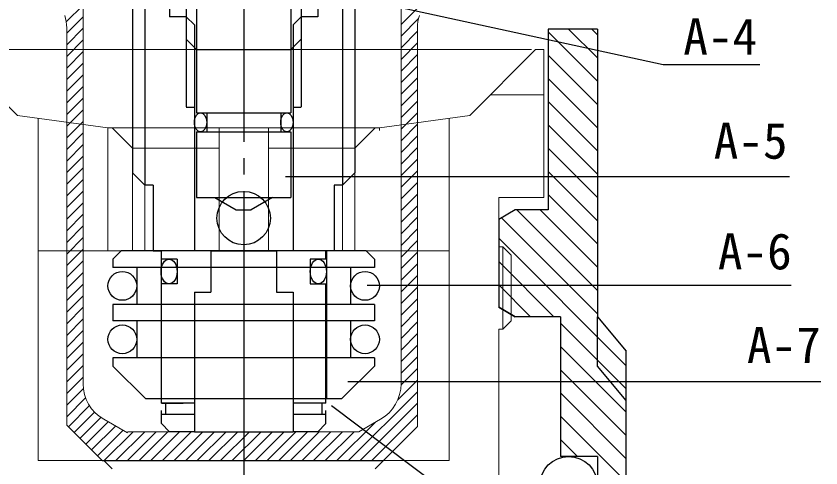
# Model space of a CAD drawing. Units: millimetres on the paper, with parts at other scales. Extents: x -140 to 140, y -97 to 99.
# Drawn here: x 11.96 to 60.89, y -42.54 to -15.06 of the extents above; entities that cross this region are included whole.
import ezdxf
from ezdxf.enums import TextEntityAlignment as Align

# ---------------------------------------------------------------- set-up
doc = ezdxf.new("R2010")
doc.units = ezdxf.units.MM
for name, pattern in [('CHAIN1', [8, 5, -1, 1, -1]), ('CHAIN2', [12, 9, -1, 1, -1]), ('DASHED1', [1.8, 1.2, -0.6])]:
    doc.linetypes.add(name, pattern=pattern)
doc.layers.add('1-0', color=2, linetype='Continuous', lineweight=18)
doc.layers.add('1-F', color=5, linetype='Continuous', lineweight=18)
for name, color, linetype in [('1-1', 3, 'Continuous'), ('1-2', 7, 'Continuous'), ('1-3', 7, 'Continuous'), ('1-4', 6, 'Continuous'), ('1-A', 7, 'CHAIN2'), ('1-C', 7, 'Continuous'), ('1-E', 5, 'Continuous')]:
    doc.layers.add(name, color=color, linetype=linetype)
doc.styles.add('ＭＳ ゴシック', font='')
doc.styles.get('ＭＳ ゴシック').set_extended_font_data('MS Gothic')

msp = doc.modelspace()

# ---------------------------------------------------------------- linework, layer by layer
at = {"layer": '1-0'}
for p, q in [((8.051, -17.099), (12.051, -21.098)), ((8.051, -17.099), (43.3, -17.099)), ((43.548, -17.099), (39.549, -21.098)), ((44.05, -17.098), (43.55, -17.098)), ((44.05, -17.098), (44.05, -26.098)), ((40.798, -19.849), (44.05, -19.849)), ((13.3, -29.348), (13.3, -21.269)), ((38.3, -29.348), (38.3, -21.269)), ((17.55, -21.848), (17.8, -21.848)), ((17.55, -21.848), (17.55, -22.016)), ((19.008, -23.057), (17.8, -21.848)), ((33.8, -21.848), (17.8, -21.848)), ((24.3, -21.848), (24.3, -29.348)), ((27.3, -21.848), (27.3, -29.348)), ((33.464, -21.848), (31.55, -21.848)), ((32.55, -23.098), (33.8, -21.848)), ((34.05, -21.848), (33.8, -21.848)), ((19.05, -23.098), (19.008, -23.057)), ((19.05, -23.098), (24.3, -23.098)), ((19.05, -23.098), (19.05, -29.348)), ((19.8, -23.098), (19.8, -29.348)), ((27.3, -23.098), (32.55, -23.098)), ((31.8, -23.098), (31.8, -29.348)), ((32.55, -23.098), (32.55, -29.348)), ((41.3, -26.098), (41.3, -29.098)), ((41.3, -26.098), (44.05, -26.098)), ((13.3, -29.348), (13.3, -42.098)), ((13.3, -29.348), (25.8, -29.348)), ((38.3, -29.348), (25.8, -29.348)), ((38.3, -29.348), (38.3, -42.074)), ((41.55, -29.098), (41.55, -34.098)), ((41.55, -34.098), (42.05, -33.598)), ((41.3, -34.098), (41.3, -44.098)), ((41.3, -34.098), (41.55, -34.098)), ((17.3, -42.098), (13.3, -42.098)), ((17.8, -42.598), (17.3, -42.098)), ((33.8, -42.598), (34.3, -42.098)), ((34.3, -42.098), (38.3, -42.098)), ((38.3, -42.074), (38.3, -42.098))]:
    msp.add_line(p, q, dxfattribs=at)
at = {"layer": '1-0', "color": 3}
msp.add_line((43.55, -17.098), (43.548, -17.099), dxfattribs=at)
at = {"layer": '1-0'}
for points in [[(12.051, -21.098), (17.55, -21.848), (17.55, -29.348)], [(39.549, -21.098), (34.05, -21.848), (34.05, -22.016)], [(41.3, -29.098), (41.55, -29.098), (42.05, -29.598), (42.05, -33.598)]]:
    msp.add_lwpolyline(points, dxfattribs=at)
at = {"layer": '1-1'}
for p, q in [((21.3, -7.673), (21.3, -15.098)), ((30.3, -7.673), (30.3, -15.098)), ((30.3, -9.598), (30.3, -15.098)), ((19.8, -9.848), (19.8, -25.348)), ((19.8, -9.848), (19.8, -25.348)), ((31.8, -9.848), (31.8, -25.348)), ((31.8, -10.348), (31.8, -25.348)), ((19.05, -11.098), (19.05, -24.598)), ((19.05, -11.098), (19.05, -24.598)), ((32.55, -11.098), (32.55, -24.598)), ((32.55, -11.098), (32.55, -24.598)), ((22.3, -15.098), (21.3, -15.098)), ((22.3, -15.098), (21.3, -15.098)), ((22.3, -15.098), (22.3, -20.579)), ((22.3, -15.098), (22.8, -15.598)), ((22.3, -15.098), (22.3, -20.579)), ((22.3, -15.098), (22.8, -15.598)), ((29.3, -15.098), (29.3, -20.579)), ((29.3, -15.098), (29.3, -20.579)), ((22.8, -15.598), (22.8, -29.348)), ((22.8, -15.598), (22.8, -29.348)), ((28.8, -15.598), (28.8, -29.348)), ((28.8, -15.598), (28.8, -29.348)), ((22.3, -20.598), (22.8, -20.598)), ((22.3, -20.598), (22.8, -20.598)), ((28.8, -20.598), (29.3, -20.598)), ((28.8, -20.598), (29.3, -20.598)), ((19.8, -25.348), (19.05, -24.598)), ((19.8, -25.348), (19.05, -24.598)), ((31.8, -25.348), (32.55, -24.598)), ((31.8, -25.348), (32.55, -24.598)), ((20.3, -25.348), (19.8, -25.348)), ((20.3, -25.348), (19.8, -25.348)), ((20.3, -25.348), (20.3, -28.892)), ((20.3, -25.348), (20.3, -29.348)), ((31.3, -25.348), (31.3, -28.892)), ((31.8, -25.348), (31.3, -25.348)), ((31.3, -25.348), (31.3, -28.892)), ((31.8, -25.348), (31.3, -25.348)), ((20.3, -28.848), (20.3, -29.348)), ((20.3, -28.848), (20.3, -29.348)), ((20.3, -28.848), (20.3, -29.348)), ((20.3, -28.848), (20.3, -29.348)), ((31.3, -28.848), (31.3, -29.348)), ((31.3, -28.848), (31.3, -29.348)), ((31.3, -28.848), (31.3, -29.348)), ((31.3, -28.848), (31.3, -29.348)), ((31.3, -28.848), (31.3, -29.348)), ((31.3, -28.848), (31.3, -29.348)), ((23.8, -29.348), (20.3, -29.348)), ((23.8, -29.348), (20.3, -29.348)), ((23.8, -29.348), (20.3, -29.348)), ((23.8, -29.348), (20.3, -29.348)), ((20.3, -29.348), (20.8, -29.348)), ((20.8, -29.848), (20.8, -29.348)), ((23.8, -29.348), (23.8, -30.848)), ((23.8, -29.348), (27.8, -29.348)), ((23.8, -29.348), (23.8, -30.848)), ((23.8, -29.348), (27.8, -29.348)), ((23.8, -29.348), (23.8, -30.848)), ((23.8, -29.348), (27.8, -29.348)), ((23.8, -29.348), (23.8, -30.848)), ((23.8, -29.348), (27.8, -29.348)), ((27.8, -29.348), (27.8, -30.848)), ((31.3, -29.348), (27.8, -29.348)), ((27.8, -29.348), (27.8, -30.848)), ((31.3, -29.348), (27.8, -29.348)), ((27.8, -29.348), (27.8, -30.848)), ((31.3, -29.348), (27.8, -29.348)), ((31.3, -29.348), (30.8, -29.348)), ((30.8, -29.848), (30.8, -29.348)), ((21.75, -29.848), (20.8, -29.848)), ((21.75, -29.848), (21.75, -31.348)), ((23.8, -30.848), (23.8, -31.848)), ((27.8, -30.848), (27.8, -31.848)), ((20.8, -38.348), (20.8, -31.348)), ((21.75, -31.348), (20.8, -31.348)), ((20.8, -38.598), (20.8, -31.348)), ((29.85, -31.348), (30.8, -31.348)), ((30.8, -38.348), (30.8, -31.348)), ((30.8, -38.598), (30.8, -31.348)), ((22.8, -31.848), (22.8, -40.348)), ((22.8, -31.848), (23.8, -31.848)), ((22.8, -31.848), (22.8, -40.348)), ((27.8, -31.848), (28.8, -31.848)), ((28.8, -31.848), (28.8, -40.348)), ((28.8, -31.848), (28.8, -40.348)), ((22.8, -38.598), (20.8, -38.598)), ((22.8, -38.598), (20.8, -38.598)), ((20.8, -38.598), (22.117, -38.598)), ((21.05, -38.598), (21.05, -39.298)), ((21.05, -38.598), (21.05, -39.298)), ((30.8, -38.598), (28.8, -38.598)), ((30.8, -38.598), (28.8, -38.598)), ((30.55, -38.598), (30.55, -39.298)), ((30.55, -38.598), (30.55, -39.298)), ((20.8, -39.848), (20.8, -39.048)), ((30.8, -39.848), (30.8, -39.048)), ((22.8, -39.298), (20.8, -39.298)), ((20.8, -39.848), (20.8, -39.298)), ((22.8, -39.298), (20.8, -39.298)), ((30.8, -39.298), (28.8, -39.298)), ((30.8, -39.298), (28.8, -39.298)), ((30.8, -39.848), (30.8, -39.298)), ((20.8, -39.848), (21.3, -40.348)), ((20.8, -39.848), (21.3, -40.348)), ((30.8, -39.848), (30.3, -40.348)), ((30.8, -39.848), (30.3, -40.348)), ((22.8, -40.348), (21.3, -40.348)), ((22.8, -40.348), (21.3, -40.348)), ((22.8, -40.348), (28.8, -40.348)), ((30.3, -40.348), (28.8, -40.348)), ((30.3, -40.348), (28.8, -40.348))]:
    msp.add_line(p, q, dxfattribs=at)
at = {"layer": '1-1', "linetype": 'CHAIN1'}
msp.add_line((25.8, -28.682), (25.8, -38.829), dxfattribs=at)
msp.add_line((25.8, -28.682), (25.8, -38.829), dxfattribs=at)
at = {"layer": '1-1', "linetype": 'DASHED1'}
for p, q in [((23.8, -29.348), (22.55, -29.348)), ((24.05, -29.348), (22.55, -29.348)), ((23.8, -29.348), (22.55, -29.348)), ((24.05, -29.348), (22.55, -29.348)), ((23.8, -29.348), (22.55, -29.348)), ((24.05, -29.348), (22.55, -29.348)), ((23.8, -29.348), (22.55, -29.348)), ((24.05, -29.348), (22.55, -29.348)), ((29.05, -29.348), (27.55, -29.348)), ((29.05, -29.348), (27.55, -29.348)), ((29.05, -29.348), (27.55, -29.348)), ((29.05, -29.348), (27.55, -29.348)), ((29.05, -29.348), (27.8, -29.348)), ((29.05, -29.348), (27.8, -29.348)), ((29.05, -29.348), (27.8, -29.348)), ((29.05, -29.348), (27.8, -29.348))]:
    msp.add_line(p, q, dxfattribs=at)
at = {"layer": '1-1'}
for points in [[(30.3, -15.098), (29.3, -15.098), (28.8, -15.598)], [(30.3, -15.098), (29.3, -15.098), (28.8, -15.598)], [(31.3, -29.348), (27.8, -29.348), (27.8, -30.848)], [(30.8, -29.848), (29.85, -29.848), (29.85, -31.348)]]:
    msp.add_lwpolyline(points, dxfattribs=at)
msp.add_circle((25.8, -27.348), 1.625, dxfattribs=at)
for centre in [(21.262, -30.598), (30.337, -30.598)]:
    msp.add_ellipse(centre, major_axis=(0, -0.75), ratio=0.65, dxfattribs=at)
at = {"layer": '1-2'}
for p, q in [((22.925, -11.598), (22.925, -16.598)), ((28.675, -11.598), (28.675, -16.598)), ((22.3, -12.223), (22.3, -16.473)), ((29.3, -12.223), (29.3, -16.473)), ((22.925, -17.098), (22.3, -16.473)), ((28.675, -17.098), (29.3, -16.473)), ((28.675, -16.598), (28.675, -20.948)), ((22.925, -17.098), (28.675, -17.098)), ((23.55, -20.948), (23.55, -22.098)), ((28.05, -20.948), (28.05, -22.098)), ((22.925, -22.098), (22.925, -26.098)), ((22.925, -26.098), (24.05, -26.098)), ((23.8, -26.098), (27.8, -26.098)), ((24.05, -26.098), (27.55, -26.098)), ((24.05, -26.098), (25.349, -26.848)), ((27.55, -26.098), (26.251, -26.848)), ((27.55, -26.098), (28.675, -26.098)), ((25.349, -26.848), (26.251, -26.848))]:
    msp.add_line(p, q, dxfattribs=at)
for points in [[(22.925, -16.598), (22.925, -20.948), (28.675, -20.948)], [(22.925, -22.098), (23.615, -22.098), (28.675, -22.098), (28.675, -26.098)]]:
    msp.add_lwpolyline(points, dxfattribs=at)
for centre in [(23.175, -21.523), (28.425, -21.523)]:
    msp.add_ellipse(centre, major_axis=(0, -0.575), ratio=0.652174, dxfattribs=at)
at = {"layer": '1-3', "linetype": 'CHAIN1'}
msp.add_line((25.8, -28.682), (25.8, -38.829), dxfattribs=at)
at = {"layer": '1-3'}
for p, q in [((17.85, -29.848), (18.35, -29.348)), ((33.25, -29.348), (18.35, -29.348)), ((20.775, -29.348), (20.775, -38.348)), ((30.825, -29.348), (30.825, -38.348)), ((33.75, -29.848), (33.25, -29.348)), ((17.85, -29.848), (17.85, -30.348)), ((33.75, -29.848), (33.75, -30.348)), ((33.75, -30.348), (17.85, -30.348)), ((19.3, -30.348), (19.3, -32.598)), ((32.3, -30.348), (32.3, -32.598)), ((33.75, -32.598), (17.85, -32.598)), ((17.85, -32.598), (17.85, -33.598)), ((33.75, -32.598), (33.75, -33.598)), ((33.75, -33.598), (17.85, -33.598)), ((19.3, -33.598), (19.3, -35.848)), ((32.3, -33.598), (32.3, -35.848)), ((33.75, -35.848), (17.85, -35.848)), ((17.85, -35.848), (17.85, -36.348)), ((33.75, -35.848), (33.75, -36.348)), ((17.85, -36.348), (19.85, -38.348)), ((33.75, -36.348), (31.75, -38.348)), ((31.75, -38.348), (19.85, -38.348))]:
    msp.add_line(p, q, dxfattribs=at)
at = {"layer": '1-3', "linetype": 'DASHED1'}
for p, q in [((24.05, -29.348), (22.55, -29.348)), ((23.8, -29.348), (22.55, -29.348)), ((29.05, -29.348), (27.55, -29.348)), ((29.05, -29.348), (27.8, -29.348))]:
    msp.add_line(p, q, dxfattribs=at)
at = {"layer": '1-3'}
for centre in [(18.425, -31.473), (33.175, -31.473), (18.425, -34.723), (33.175, -34.723)]:
    msp.add_circle(centre, 0.875, dxfattribs=at)
at = {"layer": '1-4'}
for p, q in [((44.3, -15.848), (44.3, -26.848)), ((47.3, -15.848), (44.3, -15.848)), ((44.3, -16.02), (47.3, -19.02)), ((45.542, -15.848), (47.3, -17.606)), ((46.956, -15.848), (47.3, -16.192)), ((47.3, -15.848), (47.3, -33.348)), ((44.3, -17.435), (47.3, -20.435)), ((44.3, -18.849), (47.3, -21.849)), ((44.3, -20.263), (47.3, -23.263)), ((44.3, -21.677), (47.3, -24.677)), ((44.3, -23.091), (47.3, -26.091)), ((44.3, -24.506), (47.3, -27.506)), ((44.3, -25.92), (47.3, -28.92)), ((42.3, -26.848), (41.3, -27.426)), ((44.3, -26.848), (42.3, -26.848)), ((42.4, -26.848), (47.3, -31.748)), ((43.814, -26.848), (47.3, -30.334)), ((41.467, -27.329), (47.3, -33.163)), ((41.3, -27.426), (41.3, -32.771)), ((41.3, -28.577), (49.05, -36.327)), ((41.3, -28.979), (41.3, -30.896)), ((41.3, -29.991), (44.657, -33.348)), ((41.3, -31.405), (43.243, -33.348)), ((42.3, -33.348), (41.3, -32.771)), ((45.05, -33.348), (42.3, -33.348)), ((45.05, -33.348), (45.05, -41.848)), ((45.05, -33.741), (49.05, -37.741)), ((47.3, -33.348), (49.05, -35.434)), ((45.05, -35.155), (49.05, -39.155)), ((49.05, -48.348), (49.05, -35.434)), ((45.05, -36.569), (49.05, -40.569)), ((45.05, -37.984), (49.05, -41.984)), ((45.05, -39.398), (49.05, -43.398)), ((45.05, -40.812), (46.086, -41.848)), ((47.3, -41.848), (45.05, -41.848)), ((47.3, -41.848), (47.3, -45.348))]:
    msp.add_line(p, q, dxfattribs=at)
for points in [[(42.3, -26.848), (41.3, -27.426), (41.3, -32.771), (42.3, -33.348)], [(49.05, -38.434), (47.3, -36.348), (47.3, -33.348)]]:
    msp.add_lwpolyline(points, dxfattribs=at)
at = {"layer": '1-4', "color": 7}
msp.add_circle((45.553, -43.598), 1.75, dxfattribs=at)
at = {"layer": '1-A'}
msp.add_line((25.8, -1.703), (25.8, -68.681), dxfattribs=at)
at = {"layer": '1-C'}
for p, q in [((28.347, -24.826), (58.977, -24.826)), ((33.308, -31.426), (59.089, -31.426)), ((32.124, -37.294), (60.887, -37.294)), ((31.14, -38.738), (49.086, -52.252))]:
    msp.add_line(p, q, dxfattribs=at)
msp.add_lwpolyline([(30.3, -13.425), (51.299, -17.999), (57.183, -17.999)], dxfattribs=at)
at = {"layer": '1-E'}
for p, q in [((15.015, -15.416), (16.043, -14.388)), ((35.363, -15.574), (36.742, -14.195)), ((15.041, -16.098), (16.043, -15.096)), ((35.364, -16.281), (36.429, -15.216)), ((15.041, -16.805), (16.042, -15.803)), ((35.364, -16.987), (36.365, -15.987)), ((15.041, -17.512), (16.042, -16.511)), ((35.365, -17.694), (36.365, -16.694)), ((15.041, -18.219), (16.041, -17.218)), ((35.365, -18.401), (36.365, -17.401)), ((15.041, -18.926), (16.041, -17.926)), ((35.365, -19.108), (36.365, -18.108)), ((15.041, -19.633), (16.041, -18.633)), ((35.365, -19.815), (36.365, -18.815)), ((15.041, -20.34), (16.041, -19.34)), ((35.365, -20.522), (36.365, -19.522)), ((15.041, -21.047), (16.041, -20.047)), ((35.365, -21.229), (36.365, -20.229)), ((15.041, -21.754), (16.041, -20.754)), ((35.365, -21.936), (36.365, -20.936)), ((15.041, -22.462), (16.041, -21.462)), ((35.365, -22.643), (36.365, -21.643)), ((15.041, -23.169), (16.041, -22.169)), ((35.365, -23.351), (36.365, -22.351)), ((15.041, -23.876), (16.041, -22.876)), ((35.365, -24.058), (36.365, -23.058)), ((15.041, -24.583), (16.041, -23.583)), ((35.365, -24.765), (36.365, -23.765)), ((15.041, -25.29), (16.041, -24.29)), ((35.365, -25.472), (36.365, -24.472)), ((15.041, -25.997), (16.041, -24.997)), ((35.365, -26.179), (36.365, -25.179)), ((15.041, -26.704), (16.041, -25.704)), ((35.365, -26.886), (36.365, -25.886)), ((15.041, -27.411), (16.041, -26.411)), ((35.365, -27.593), (36.365, -26.593)), ((15.041, -28.118), (16.041, -27.118)), ((35.365, -28.3), (36.365, -27.3)), ((15.041, -28.825), (16.041, -27.825)), ((35.365, -29.007), (36.365, -28.007)), ((15.041, -29.533), (16.041, -28.533)), ((35.365, -29.715), (36.365, -28.715)), ((15.041, -30.24), (16.041, -29.24)), ((35.365, -30.422), (36.365, -29.422)), ((15.041, -30.947), (16.041, -29.947)), ((35.365, -31.129), (36.365, -30.129)), ((15.041, -31.654), (16.041, -30.654)), ((35.365, -31.836), (36.365, -30.836)), ((15.041, -32.361), (16.041, -31.361)), ((35.365, -32.543), (36.365, -31.543)), ((15.041, -33.068), (16.041, -32.068)), ((35.365, -33.25), (36.365, -32.25)), ((15.041, -33.775), (16.041, -32.775)), ((35.365, -33.957), (36.365, -32.957)), ((15.041, -34.482), (16.041, -33.482)), ((35.365, -34.664), (36.365, -33.664)), ((15.041, -35.189), (16.041, -34.189)), ((35.365, -35.371), (36.365, -34.371)), ((15.041, -35.897), (16.041, -34.897)), ((35.365, -36.079), (36.365, -35.079)), ((15.041, -36.604), (16.041, -35.604)), ((35.365, -36.786), (36.365, -35.786)), ((15.041, -37.311), (16.041, -36.311)), ((35.364, -37.494), (36.365, -36.493)), ((15.041, -38.018), (16.041, -37.018)), ((35.166, -38.399), (36.365, -37.2)), ((15.041, -38.725), (16.057, -37.708)), ((32.174, -42.098), (36.365, -37.907)), ((15.041, -39.432), (16.193, -38.28)), ((32.881, -42.098), (36.365, -38.614)), ((15.142, -40.038), (16.426, -38.754)), ((15.496, -40.391), (16.736, -39.151)), ((15.849, -40.745), (17.118, -39.477)), ((33.588, -42.098), (36.365, -39.321)), ((16.203, -41.098), (17.56, -39.742)), ((16.557, -41.452), (18.008, -40)), ((31.467, -42.098), (33.792, -39.773)), ((34.295, -42.098), (36.365, -40.028)), ((16.91, -41.805), (18.456, -40.259)), ((17.324, -42.098), (19.074, -40.348)), ((18.032, -42.098), (19.782, -40.348)), ((18.739, -42.098), (20.489, -40.348)), ((19.446, -42.098), (21.196, -40.348)), ((20.153, -42.098), (21.903, -40.348)), ((20.86, -42.098), (22.61, -40.348)), ((21.567, -42.098), (23.317, -40.348)), ((22.274, -42.098), (24.024, -40.348)), ((22.981, -42.098), (24.731, -40.348)), ((23.688, -42.098), (25.438, -40.348)), ((24.395, -42.098), (26.145, -40.348)), ((25.103, -42.098), (26.853, -40.348)), ((25.81, -42.098), (27.56, -40.348)), ((26.517, -42.098), (28.267, -40.348)), ((27.224, -42.098), (28.974, -40.348)), ((27.931, -42.098), (29.681, -40.348)), ((28.638, -42.098), (30.388, -40.348)), ((29.345, -42.098), (31.095, -40.348)), ((30.052, -42.098), (31.802, -40.348)), ((30.759, -42.098), (32.509, -40.348)), ((17.203, -42.098), (34.3, -42.098))]:
    msp.add_line(p, q, dxfattribs=at)
at = {"layer": '1-F'}
for p, q in [((16.041, -18.561), (16.045, -11.121)), ((35.361, -11.121), (35.365, -18.561)), ((36.365, -15.776), (36.365, -40.033)), ((16.041, -37.421), (16.041, -18.561)), ((35.365, -37.421), (35.365, -18.561)), ((18.73, -40.417), (17.291, -39.586)), ((34.115, -39.586), (32.795, -40.348)), ((34.3, -42.098), (36.365, -40.033)), ((22.703, -40.348), (18.73, -40.348))]:
    msp.add_line(p, q, dxfattribs=at)
for points in [[(15.041, -15.776), (15.041, -39.936), (17.203, -42.098)], [(22.703, -40.348), (30.203, -40.348), (32.795, -40.348)]]:
    msp.add_lwpolyline(points, dxfattribs=at)
for centre, start, end in [((12.541, -15.776), 0, 17.5096), ((38.865, -15.776), 162.4904, 180), ((18.541, -37.421), 180, 240), ((32.865, -37.421), 300, 0)]:
    msp.add_arc(centre, 2.5, start, end, dxfattribs=at)

# ---------------------------------------------------------------- texts
at = {"layer": '1-C', "style": 'ＭＳ ゴシック'}
for s, p in [('A-4', (52.522, -18.057)), ('A-5', (54.371, -24.398)), ('A-6', (54.625, -31.127)), ('A-7', (56.39, -36.823))]:
    msp.add_text(s, height=2.199, dxfattribs=at).set_placement(p, align=Align.BOTTOM_LEFT)

doc.saveas('drawing.dxf')
